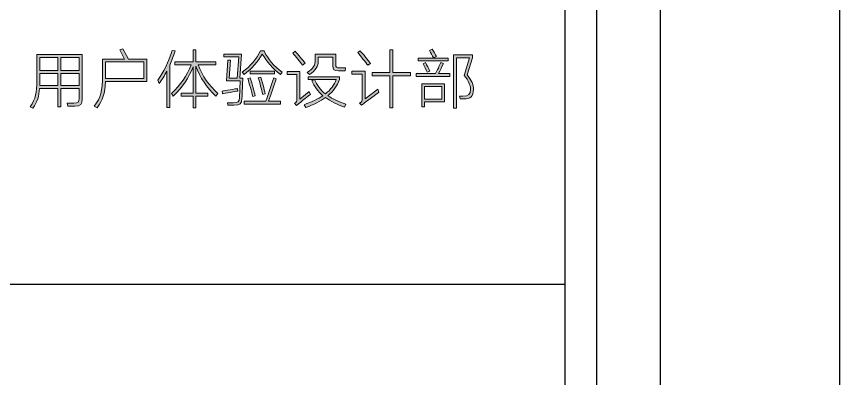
# Model space of a CAD drawing. Extents: x 96704 to 336282, y 34580 to 122302.
# Drawn here: x 131908 to 134730, y 48560 to 49801 of the extents above; entities that cross this region are included whole.
import ezdxf

# ---------------------------------------------------------------- set-up
doc = ezdxf.new("R2010")
doc.units = 0
doc.header["$LTSCALE"] = 1000
doc.header["$MEASUREMENT"] = 0
doc.layers.add('_U+56FE_U+5C42 1', color=7, linetype='Continuous')

# ---------------------------------------------------------------- blocks, each defined once
blk = doc.blocks.new('block 3')
at = {"layer": '_U+56FE_U+5C42 1'}
h = blk.add_hatch(color=251, dxfattribs=at)
h.dxf.hatch_style = 2
edge = h.paths.add_edge_path()
edge.add_spline(control_points=[(89.72, -160.53), (89.72, -160.53), (92, -160.53), (92, -160.53), (92, -160.53), (92, -163.29), (92, -163.29), (92, -163.29), (86.89, -163.29), (86.89, -163.29), (86.83, -164.83), (86.58, -165.54), (85.88, -166.56), (85.88, -166.56), (85.51, -166.36), (85.51, -166.36), (86.33, -165.24), (86.52, -164.54), (86.52, -162.49), (86.52, -162.49), (86.52, -160.53), (86.52, -160.53), (86.52, -160.53), (89.26, -160.53), (89.26, -160.53), (89.26, -160.53), (88.66, -159.41), (88.66, -159.41), (88.66, -159.41), (89.06, -159.28), (89.06, -159.28), (89.06, -159.28), (89.72, -160.53), (89.72, -160.53)], knot_values=[0, 0, 0, 0, 1, 1, 1, 2, 2, 2, 3, 3, 3, 4, 4, 4, 5, 5, 5, 6, 6, 6, 7, 7, 7, 8, 8, 8, 9, 9, 9, 10, 10, 10, 11, 11, 11, 11], degree=3, periodic=0)
edge = h.paths.add_edge_path()
edge.add_spline(control_points=[(86.9, -162.92), (86.9, -162.92), (91.62, -162.92), (91.62, -162.92), (91.62, -162.92), (91.62, -160.88), (91.62, -160.88), (91.62, -160.88), (86.9, -160.88), (86.9, -160.88), (86.9, -160.88), (86.9, -162.41), (86.9, -162.41), (86.9, -162.6), (86.9, -162.76), (86.9, -162.92)], knot_values=[0, 0, 0, 0, 1, 1, 1, 2, 2, 2, 3, 3, 3, 4, 4, 4, 5, 5, 5, 5], degree=3, periodic=0)
h = blk.add_hatch(color=251, dxfattribs=at)
h.dxf.hatch_style = 2
edge = h.paths.add_edge_path()
edge.add_spline(control_points=[(94.47, -162.05), (94.18, -162.6), (93.86, -163.11), (93.52, -163.54), (93.52, -163.54), (93.36, -163.13), (93.36, -163.13), (94.04, -162.23), (94.71, -160.85), (95.12, -159.48), (95.12, -159.48), (95.49, -159.54), (95.49, -159.54), (95.31, -160.15), (95.1, -160.75), (94.84, -161.31), (94.84, -161.31), (94.84, -166.53), (94.84, -166.53), (94.84, -166.53), (94.47, -166.53), (94.47, -166.53), (94.47, -166.53), (94.47, -162.05), (94.47, -162.05)], knot_values=[0, 0, 0, 0, 1, 1, 1, 2, 2, 2, 3, 3, 3, 4, 4, 4, 5, 5, 5, 6, 6, 6, 7, 7, 7, 8, 8, 8, 8], degree=3, periodic=0)
edge = h.paths.add_edge_path()
edge.add_spline(control_points=[(97.71, -165.11), (97.71, -165.11), (96.23, -165.11), (96.23, -165.11), (96.23, -165.11), (96.23, -164.76), (96.23, -164.76), (96.23, -164.76), (97.71, -164.76), (97.71, -164.76), (97.71, -164.76), (97.71, -161.48), (97.71, -161.48), (97.2, -162.84), (96.44, -163.98), (95.27, -165.12), (95.27, -165.12), (95.05, -164.79), (95.05, -164.79), (96.19, -163.73), (96.94, -162.61), (97.47, -161.25), (97.47, -161.25), (95.46, -161.25), (95.46, -161.25), (95.46, -161.25), (95.46, -160.88), (95.46, -160.88), (95.46, -160.88), (97.71, -160.88), (97.71, -160.88), (97.71, -160.88), (97.71, -159.41), (97.71, -159.41), (97.71, -159.41), (98.08, -159.41), (98.08, -159.41), (98.08, -159.41), (98.08, -160.88), (98.08, -160.88), (98.08, -160.88), (100.51, -160.88), (100.51, -160.88), (100.51, -160.88), (100.51, -161.25), (100.51, -161.25), (100.51, -161.25), (98.33, -161.25), (98.33, -161.25), (98.85, -162.61), (99.71, -163.83), (100.79, -164.77), (100.79, -164.77), (100.51, -165.11), (100.51, -165.11), (99.43, -164.11), (98.57, -162.78), (98.08, -161.41), (98.08, -161.41), (98.08, -164.76), (98.08, -164.76), (98.08, -164.76), (99.54, -164.76), (99.54, -164.76), (99.54, -164.76), (99.54, -165.11), (99.54, -165.11), (99.54, -165.11), (98.08, -165.11), (98.08, -165.11), (98.08, -165.11), (98.08, -166.58), (98.08, -166.58), (98.08, -166.58), (97.71, -166.58), (97.71, -166.58), (97.71, -166.58), (97.71, -165.11), (97.71, -165.11)], knot_values=[0, 0, 0, 0, 1, 1, 1, 2, 2, 2, 3, 3, 3, 4, 4, 4, 5, 5, 5, 6, 6, 6, 7, 7, 7, 8, 8, 8, 9, 9, 9, 10, 10, 10, 11, 11, 11, 12, 12, 12, 13, 13, 13, 14, 14, 14, 15, 15, 15, 16, 16, 16, 17, 17, 17, 18, 18, 18, 19, 19, 19, 20, 20, 20, 21, 21, 21, 22, 22, 22, 23, 23, 23, 24, 24, 24, 25, 25, 25, 26, 26, 26, 26], degree=3, periodic=0)
h = blk.add_hatch(color=251, dxfattribs=at)
h.dxf.hatch_style = 2
edge = h.paths.add_edge_path()
edge.add_spline(control_points=[(101.34, -164.82), (101.34, -164.82), (101.32, -164.49), (101.32, -164.49), (101.56, -164.45), (103.02, -164.21), (103.22, -164.17), (103.22, -164.17), (103.23, -164.49), (103.23, -164.49), (103.06, -164.52), (101.57, -164.78), (101.34, -164.82)], knot_values=[0, 0, 0, 0, 1, 1, 1, 2, 2, 2, 3, 3, 3, 4, 4, 4, 4], degree=3, periodic=0)
edge = h.paths.add_edge_path()
edge.add_spline(control_points=[(102.68, -165.94), (103.28, -165.94), (103.43, -165.82), (103.44, -165.31), (103.44, -165.31), (103.53, -163.22), (103.53, -163.22), (103.53, -163.22), (101.85, -163.22), (101.85, -163.22), (101.85, -163.22), (102.03, -160.68), (102.03, -160.68), (102.03, -160.68), (102.35, -160.68), (102.35, -160.68), (102.35, -160.68), (102.19, -162.91), (102.19, -162.91), (102.19, -162.91), (103.18, -162.91), (103.18, -162.91), (103.18, -162.91), (103.37, -160.25), (103.37, -160.25), (103.37, -160.25), (101.5, -160.25), (101.5, -160.25), (101.5, -160.25), (101.5, -159.92), (101.5, -159.92), (101.5, -159.92), (103.7, -159.92), (103.7, -159.92), (103.7, -159.92), (103.51, -162.91), (103.51, -162.91), (103.51, -162.91), (103.86, -162.91), (103.86, -162.91), (103.84, -163.5), (103.8, -164.65), (103.76, -165.42), (103.73, -166.08), (103.52, -166.24), (102.77, -166.24), (102.77, -166.24), (102.01, -166.24), (102.01, -166.24), (102.01, -166.24), (101.96, -165.94), (101.96, -165.94), (101.96, -165.94), (102.68, -165.94), (102.68, -165.94)], knot_values=[0, 0, 0, 0, 1, 1, 1, 2, 2, 2, 3, 3, 3, 4, 4, 4, 5, 5, 5, 6, 6, 6, 7, 7, 7, 8, 8, 8, 9, 9, 9, 10, 10, 10, 11, 11, 11, 12, 12, 12, 13, 13, 13, 14, 14, 14, 15, 15, 15, 16, 16, 16, 17, 17, 17, 18, 18, 18, 18], degree=3, periodic=0)
edge = h.paths.add_edge_path()
edge.add_spline(control_points=[(106.27, -159.92), (105.72, -160.86), (105.01, -161.69), (104.02, -162.43), (104.02, -162.43), (103.8, -162.15), (103.8, -162.15), (104.82, -161.39), (105.56, -160.52), (106.05, -159.54), (106.05, -159.54), (106.49, -159.54), (106.49, -159.54), (106.98, -160.56), (107.73, -161.42), (108.73, -162.15), (108.73, -162.15), (108.51, -162.43), (108.51, -162.43), (107.53, -161.7), (106.82, -160.87), (106.27, -159.92)], knot_values=[0, 0, 0, 0, 1, 1, 1, 2, 2, 2, 3, 3, 3, 4, 4, 4, 5, 5, 5, 6, 6, 6, 7, 7, 7, 7], degree=3, periodic=0)
edge = h.paths.add_edge_path()
edge.add_spline(control_points=[(107.05, -165.73), (107.05, -165.73), (108.51, -165.73), (108.51, -165.73), (108.51, -165.73), (108.51, -166.09), (108.51, -166.09), (108.51, -166.09), (104.02, -166.09), (104.02, -166.09), (104.02, -166.09), (104.02, -165.73), (104.02, -165.73), (104.02, -165.73), (106.71, -165.73), (106.71, -165.73), (107.02, -164.91), (107.43, -163.69), (107.68, -162.86), (107.68, -162.86), (107.99, -162.96), (107.99, -162.96), (107.74, -163.72), (107.34, -164.95), (107.05, -165.73)], knot_values=[0, 0, 0, 0, 1, 1, 1, 2, 2, 2, 3, 3, 3, 4, 4, 4, 5, 5, 5, 6, 6, 6, 7, 7, 7, 8, 8, 8, 8], degree=3, periodic=0)
edge = h.paths.add_edge_path()
edge.add_spline(control_points=[(104.48, -162.95), (104.48, -162.95), (104.77, -162.86), (104.77, -162.86), (104.94, -163.41), (105.26, -164.5), (105.4, -165.08), (105.4, -165.08), (105.1, -165.17), (105.1, -165.17), (104.95, -164.58), (104.64, -163.49), (104.48, -162.95)], knot_values=[0, 0, 0, 0, 1, 1, 1, 2, 2, 2, 3, 3, 3, 4, 4, 4, 4], degree=3, periodic=0)
h.paths.add_polyline_path([(104.77, -162.37), (104.77, -162.02), (107.77, -162.02), (107.77, -162.37)])
edge = h.paths.add_edge_path()
edge.add_spline(control_points=[(105.77, -162.86), (105.77, -162.86), (106.08, -162.78), (106.08, -162.78), (106.24, -163.27), (106.51, -164.28), (106.63, -164.82), (106.63, -164.82), (106.33, -164.9), (106.33, -164.9), (106.2, -164.36), (105.94, -163.37), (105.77, -162.86)], knot_values=[0, 0, 0, 0, 1, 1, 1, 2, 2, 2, 3, 3, 3, 4, 4, 4, 4], degree=3, periodic=0)
h = blk.add_hatch(color=251, dxfattribs=at)
h.dxf.hatch_style = 2
edge = h.paths.add_edge_path()
edge.add_spline(control_points=[(110.49, -166.28), (110.49, -166.28), (110.24, -166), (110.24, -166), (110.54, -165.85), (110.54, -165.7), (110.54, -165.54), (110.54, -165.54), (110.54, -162.45), (110.54, -162.45), (110.54, -162.45), (109.34, -162.45), (109.34, -162.45), (109.34, -162.45), (109.34, -162.09), (109.34, -162.09), (109.34, -162.09), (110.92, -162.09), (110.92, -162.09), (110.92, -162.09), (110.92, -165.47), (110.92, -165.47), (110.92, -165.47), (112.07, -164.56), (112.07, -164.56), (112.07, -164.56), (112.23, -164.9), (112.23, -164.9), (112.05, -165.03), (111.18, -165.72), (110.49, -166.28)], knot_values=[0, 0, 0, 0, 1, 1, 1, 2, 2, 2, 3, 3, 3, 4, 4, 4, 5, 5, 5, 6, 6, 6, 7, 7, 7, 8, 8, 8, 9, 9, 9, 10, 10, 10, 10], degree=3, periodic=0)
edge = h.paths.add_edge_path()
edge.add_spline(control_points=[(110.04, -159.82), (110.04, -159.82), (110.34, -159.58), (110.34, -159.58), (110.65, -159.93), (111.26, -160.64), (111.57, -161.03), (111.57, -161.03), (111.24, -161.29), (111.24, -161.29), (110.95, -160.91), (110.35, -160.18), (110.04, -159.82)], knot_values=[0, 0, 0, 0, 1, 1, 1, 2, 2, 2, 3, 3, 3, 4, 4, 4, 4], degree=3, periodic=0)
edge = h.paths.add_edge_path()
edge.add_spline(control_points=[(115.81, -162.73), (115.81, -162.73), (115.81, -163.07), (115.81, -163.07), (115.53, -163.84), (115.07, -164.5), (114.38, -165.07), (114.95, -165.47), (115.68, -165.81), (116.59, -166.12), (116.59, -166.12), (116.43, -166.49), (116.43, -166.49), (115.48, -166.14), (114.71, -165.75), (114.08, -165.3), (113.45, -165.75), (112.65, -166.15), (111.65, -166.52), (111.65, -166.52), (111.44, -166.17), (111.44, -166.17), (112.4, -165.84), (113.17, -165.47), (113.77, -165.06), (113.14, -164.53), (112.69, -163.93), (112.38, -163.22), (112.38, -163.22), (112.63, -163.07), (112.63, -163.07), (112.63, -163.07), (111.93, -163.07), (111.93, -163.07), (111.93, -163.07), (111.93, -162.73), (111.93, -162.73), (111.93, -162.73), (115.81, -162.73), (115.81, -162.73)], knot_values=[0, 0, 0, 0, 1, 1, 1, 2, 2, 2, 3, 3, 3, 4, 4, 4, 5, 5, 5, 6, 6, 6, 7, 7, 7, 8, 8, 8, 9, 9, 9, 10, 10, 10, 11, 11, 11, 12, 12, 12, 13, 13, 13, 13], degree=3, periodic=0)
edge = h.paths.add_edge_path()
edge.add_spline(control_points=[(115.68, -161.98), (115.16, -162), (114.97, -161.86), (114.97, -161.37), (114.97, -161.37), (114.97, -160.29), (114.97, -160.29), (114.97, -160.29), (113.18, -160.29), (113.18, -160.29), (113.18, -160.29), (113.18, -160.83), (113.18, -160.83), (113.18, -161.4), (112.88, -161.95), (112.09, -162.45), (112.09, -162.45), (111.83, -162.18), (111.83, -162.18), (112.59, -161.69), (112.82, -161.27), (112.82, -160.67), (112.82, -160.67), (112.82, -159.95), (112.82, -159.95), (112.82, -159.95), (115.34, -159.95), (115.34, -159.95), (115.34, -159.95), (115.34, -161.21), (115.34, -161.21), (115.34, -161.56), (115.46, -161.63), (115.84, -161.63), (115.84, -161.63), (116.56, -161.63), (116.56, -161.63), (116.56, -161.63), (116.52, -161.98), (116.52, -161.98), (116.52, -161.98), (115.68, -161.98), (115.68, -161.98)], knot_values=[0, 0, 0, 0, 1, 1, 1, 2, 2, 2, 3, 3, 3, 4, 4, 4, 5, 5, 5, 6, 6, 6, 7, 7, 7, 8, 8, 8, 9, 9, 9, 10, 10, 10, 11, 11, 11, 12, 12, 12, 13, 13, 13, 14, 14, 14, 14], degree=3, periodic=0)
edge = h.paths.add_edge_path()
edge.add_spline(control_points=[(114.07, -164.84), (114.73, -164.33), (115.15, -163.74), (115.4, -163.07), (115.4, -163.07), (112.72, -163.07), (112.72, -163.07), (113.03, -163.77), (113.46, -164.35), (114.07, -164.84)], knot_values=[0, 0, 0, 0, 1, 1, 1, 2, 2, 2, 3, 3, 3, 3], degree=3, periodic=0)
h = blk.add_hatch(color=251, dxfattribs=at)
h.dxf.hatch_style = 2
edge = h.paths.add_edge_path()
edge.add_spline(control_points=[(118.53, -166.25), (118.53, -166.25), (118.29, -165.98), (118.29, -165.98), (118.6, -165.82), (118.6, -165.68), (118.6, -165.51), (118.6, -165.51), (118.6, -162.4), (118.6, -162.4), (118.6, -162.4), (117.32, -162.4), (117.32, -162.4), (117.32, -162.4), (117.32, -162.02), (117.32, -162.02), (117.32, -162.02), (118.98, -162.02), (118.98, -162.02), (118.98, -162.02), (118.98, -165.45), (118.98, -165.45), (118.98, -165.45), (120.54, -164.27), (120.54, -164.27), (120.54, -164.27), (120.67, -164.64), (120.67, -164.64), (120.42, -164.82), (119.3, -165.62), (118.53, -166.25)], knot_values=[0, 0, 0, 0, 1, 1, 1, 2, 2, 2, 3, 3, 3, 4, 4, 4, 5, 5, 5, 6, 6, 6, 7, 7, 7, 8, 8, 8, 9, 9, 9, 10, 10, 10, 10], degree=3, periodic=0)
edge = h.paths.add_edge_path()
edge.add_spline(control_points=[(118.07, -159.74), (118.07, -159.74), (118.37, -159.51), (118.37, -159.51), (118.7, -159.89), (119.34, -160.69), (119.64, -161.07), (119.64, -161.07), (119.32, -161.31), (119.32, -161.31), (119.03, -160.95), (118.4, -160.13), (118.07, -159.74)], knot_values=[0, 0, 0, 0, 1, 1, 1, 2, 2, 2, 3, 3, 3, 4, 4, 4, 4], degree=3, periodic=0)
h.paths.add_polyline_path([(122.02, -162.59), (119.84, -162.59), (119.84, -162.21), (122.02, -162.21), (122.02, -159.41), (122.4, -159.41), (122.4, -162.21), (124.6, -162.21), (124.6, -162.59), (122.4, -162.59), (122.4, -166.56), (122.02, -166.56)])
h = blk.add_hatch(color=251, dxfattribs=at)
h.dxf.hatch_style = 2
edge = h.paths.add_edge_path()
edge.add_spline(control_points=[(128.06, -162.32), (128.06, -162.32), (129.46, -162.32), (129.46, -162.32), (129.46, -162.32), (129.46, -162.68), (129.46, -162.68), (129.46, -162.68), (125.29, -162.68), (125.29, -162.68), (125.29, -162.68), (125.29, -162.32), (125.29, -162.32), (125.29, -162.32), (127.68, -162.32), (127.68, -162.32), (127.91, -161.9), (128.15, -161.39), (128.32, -160.98), (128.32, -160.98), (128.64, -161.09), (128.64, -161.09), (128.48, -161.48), (128.27, -161.92), (128.06, -162.32)], knot_values=[0, 0, 0, 0, 1, 1, 1, 2, 2, 2, 3, 3, 3, 4, 4, 4, 5, 5, 5, 6, 6, 6, 7, 7, 7, 8, 8, 8, 8], degree=3, periodic=0)
h.paths.add_polyline_path([(125.52, -160.75), (125.52, -160.41), (129.25, -160.41), (129.25, -160.75)])
h.paths.add_polyline_path([(125.97, -163.6), (128.8, -163.6), (128.8, -165.84), (126.32, -165.84), (126.32, -166.43), (125.97, -166.43)])
edge = h.paths.add_edge_path()
edge.add_spline(control_points=[(126.13, -161.12), (126.13, -161.12), (126.44, -160.98), (126.44, -160.98), (126.63, -161.31), (126.8, -161.66), (126.98, -162.04), (126.98, -162.04), (126.65, -162.17), (126.65, -162.17), (126.49, -161.8), (126.33, -161.46), (126.13, -161.12)], knot_values=[0, 0, 0, 0, 1, 1, 1, 2, 2, 2, 3, 3, 3, 4, 4, 4, 4], degree=3, periodic=0)
h.paths.add_polyline_path([(126.32, -165.49), (128.44, -165.49), (128.44, -163.94), (126.32, -163.94)])
edge = h.paths.add_edge_path()
edge.add_spline(control_points=[(126.92, -159.48), (126.92, -159.48), (127.27, -159.32), (127.27, -159.32), (127.46, -159.63), (127.62, -159.9), (127.78, -160.24), (127.78, -160.24), (127.42, -160.4), (127.42, -160.4), (127.28, -160.08), (127.12, -159.8), (126.92, -159.48)], knot_values=[0, 0, 0, 0, 1, 1, 1, 2, 2, 2, 3, 3, 3, 4, 4, 4, 4], degree=3, periodic=0)
edge = h.paths.add_edge_path()
edge.add_spline(control_points=[(129.91, -160.01), (129.91, -160.01), (132.25, -160.01), (132.25, -160.01), (132.25, -160.01), (132.25, -160.37), (132.25, -160.37), (132.25, -160.37), (131.58, -162.5), (131.58, -162.5), (132.15, -163.22), (132.36, -163.71), (132.36, -164.3), (132.36, -165.13), (132.03, -165.46), (131.17, -165.46), (131.17, -165.46), (130.71, -165.46), (130.71, -165.46), (130.71, -165.46), (130.63, -165.11), (130.63, -165.11), (130.63, -165.11), (131.06, -165.11), (131.06, -165.11), (131.74, -165.11), (131.99, -164.88), (131.99, -164.25), (131.99, -163.73), (131.77, -163.23), (131.21, -162.57), (131.21, -162.57), (131.86, -160.37), (131.86, -160.37), (131.86, -160.37), (130.28, -160.37), (130.28, -160.37), (130.28, -160.37), (130.28, -166.59), (130.28, -166.59), (130.28, -166.59), (129.91, -166.59), (129.91, -166.59), (129.91, -166.59), (129.91, -160.01), (129.91, -160.01)], knot_values=[0, 0, 0, 0, 1, 1, 1, 2, 2, 2, 3, 3, 3, 4, 4, 4, 5, 5, 5, 6, 6, 6, 7, 7, 7, 8, 8, 8, 9, 9, 9, 10, 10, 10, 11, 11, 11, 12, 12, 12, 13, 13, 13, 14, 14, 14, 15, 15, 15, 15], degree=3, periodic=0)
h = blk.add_hatch(color=251, dxfattribs=at)
h.dxf.hatch_style = 2
edge = h.paths.add_edge_path()
edge.add_spline(control_points=[(83, -165.97), (83.54, -165.97), (83.64, -165.85), (83.64, -165.39), (83.64, -165.39), (83.64, -164.17), (83.64, -164.17), (83.64, -164.17), (81.39, -164.17), (81.39, -164.17), (81.39, -164.17), (81.39, -166.43), (81.39, -166.43), (81.39, -166.43), (81.02, -166.43), (81.02, -166.43), (81.02, -166.43), (81.02, -164.17), (81.02, -164.17), (81.02, -164.17), (78.75, -164.17), (78.75, -164.17), (78.69, -165.15), (78.46, -165.75), (77.94, -166.61), (77.94, -166.61), (77.58, -166.43), (77.58, -166.43), (78.29, -165.35), (78.4, -164.82), (78.4, -163.1), (78.4, -163.1), (78.4, -159.99), (78.4, -159.99), (78.4, -159.99), (84.02, -159.99), (84.02, -159.99), (84.02, -159.99), (84.02, -165.51), (84.02, -165.51), (84.02, -166.15), (83.82, -166.34), (83.12, -166.34), (83.12, -166.34), (82.23, -166.34), (82.23, -166.34), (82.23, -166.34), (82.17, -165.97), (82.17, -165.97), (82.17, -165.97), (83, -165.97), (83, -165.97)], knot_values=[0, 0, 0, 0, 1, 1, 1, 2, 2, 2, 3, 3, 3, 4, 4, 4, 5, 5, 5, 6, 6, 6, 7, 7, 7, 8, 8, 8, 9, 9, 9, 10, 10, 10, 11, 11, 11, 12, 12, 12, 13, 13, 13, 14, 14, 14, 15, 15, 15, 16, 16, 16, 17, 17, 17, 17], degree=3, periodic=0)
edge = h.paths.add_edge_path()
edge.add_spline(control_points=[(78.78, -163.81), (78.78, -163.81), (81.02, -163.81), (81.02, -163.81), (81.02, -163.81), (81.02, -162.3), (81.02, -162.3), (81.02, -162.3), (78.78, -162.3), (78.78, -162.3), (78.78, -162.3), (78.78, -163.23), (78.78, -163.23), (78.78, -163.43), (78.78, -163.63), (78.78, -163.81)], knot_values=[0, 0, 0, 0, 1, 1, 1, 2, 2, 2, 3, 3, 3, 4, 4, 4, 5, 5, 5, 5], degree=3, periodic=0)
h.paths.add_polyline_path([(78.78, -161.94), (81.02, -161.94), (81.02, -160.36), (78.78, -160.36)])
h.paths.add_polyline_path([(81.39, -160.36), (81.39, -161.94), (83.64, -161.94), (83.64, -160.36)])
h.paths.add_polyline_path([(81.39, -163.81), (83.64, -163.81), (83.64, -162.3), (81.39, -162.3)])
at = {"layer": '_U+56FE_U+5C42 1', "lineweight": 0}
for points in [[(122.02, -162.59), (119.84, -162.59), (119.84, -162.21), (122.02, -162.21), (122.02, -159.41), (122.4, -159.41), (122.4, -162.21), (124.6, -162.21), (124.6, -162.59), (122.4, -162.59), (122.4, -166.56), (122.02, -166.56), (122.02, -162.59)], [(78.78, -161.94), (81.02, -161.94), (81.02, -160.36), (78.78, -160.36), (78.78, -161.94)], [(81.39, -160.36), (81.39, -161.94), (83.64, -161.94), (83.64, -160.36), (81.39, -160.36)], [(125.52, -160.75), (125.52, -160.41), (129.25, -160.41), (129.25, -160.75), (125.52, -160.75)], [(81.39, -163.81), (83.64, -163.81), (83.64, -162.3), (81.39, -162.3), (81.39, -163.81)], [(104.77, -162.37), (104.77, -162.02), (107.77, -162.02), (107.77, -162.37), (104.77, -162.37)], [(125.97, -163.6), (128.8, -163.6), (128.8, -165.84), (126.32, -165.84), (126.32, -166.43), (125.97, -166.43), (125.97, -163.6)], [(126.32, -165.49), (128.44, -165.49), (128.44, -163.94), (126.32, -163.94), (126.32, -165.49)]]:
    blk.add_lwpolyline(points, dxfattribs=at)
for points, knots in [([(89.72, -160.53), (89.72, -160.53), (92, -160.53), (92, -160.53), (92, -160.53), (92, -163.29), (92, -163.29), (92, -163.29), (86.89, -163.29), (86.89, -163.29), (86.83, -164.83), (86.58, -165.54), (85.88, -166.56), (85.88, -166.56), (85.51, -166.36), (85.51, -166.36), (86.33, -165.24), (86.52, -164.54), (86.52, -162.49), (86.52, -162.49), (86.52, -160.53), (86.52, -160.53), (86.52, -160.53), (89.26, -160.53), (89.26, -160.53), (89.26, -160.53), (88.66, -159.41), (88.66, -159.41), (88.66, -159.41), (89.06, -159.28), (89.06, -159.28), (89.06, -159.28), (89.72, -160.53), (89.72, -160.53)], [0, 0, 0, 0, 1, 1, 1, 2, 2, 2, 3, 3, 3, 4, 4, 4, 5, 5, 5, 6, 6, 6, 7, 7, 7, 8, 8, 8, 9, 9, 9, 10, 10, 10, 11, 11, 11, 11]), ([(94.47, -162.05), (94.18, -162.6), (93.86, -163.11), (93.52, -163.54), (93.52, -163.54), (93.36, -163.13), (93.36, -163.13), (94.04, -162.23), (94.71, -160.85), (95.12, -159.48), (95.12, -159.48), (95.49, -159.54), (95.49, -159.54), (95.31, -160.15), (95.1, -160.75), (94.84, -161.31), (94.84, -161.31), (94.84, -166.53), (94.84, -166.53), (94.84, -166.53), (94.47, -166.53), (94.47, -166.53), (94.47, -166.53), (94.47, -162.05), (94.47, -162.05)], [0, 0, 0, 0, 1, 1, 1, 2, 2, 2, 3, 3, 3, 4, 4, 4, 5, 5, 5, 6, 6, 6, 7, 7, 7, 8, 8, 8, 8]), ([(97.71, -165.11), (97.71, -165.11), (96.23, -165.11), (96.23, -165.11), (96.23, -165.11), (96.23, -164.76), (96.23, -164.76), (96.23, -164.76), (97.71, -164.76), (97.71, -164.76), (97.71, -164.76), (97.71, -161.48), (97.71, -161.48), (97.2, -162.84), (96.44, -163.98), (95.27, -165.12), (95.27, -165.12), (95.05, -164.79), (95.05, -164.79), (96.19, -163.73), (96.94, -162.61), (97.47, -161.25), (97.47, -161.25), (95.46, -161.25), (95.46, -161.25), (95.46, -161.25), (95.46, -160.88), (95.46, -160.88), (95.46, -160.88), (97.71, -160.88), (97.71, -160.88), (97.71, -160.88), (97.71, -159.41), (97.71, -159.41), (97.71, -159.41), (98.08, -159.41), (98.08, -159.41), (98.08, -159.41), (98.08, -160.88), (98.08, -160.88), (98.08, -160.88), (100.51, -160.88), (100.51, -160.88), (100.51, -160.88), (100.51, -161.25), (100.51, -161.25), (100.51, -161.25), (98.33, -161.25), (98.33, -161.25), (98.85, -162.61), (99.71, -163.83), (100.79, -164.77), (100.79, -164.77), (100.51, -165.11), (100.51, -165.11), (99.43, -164.11), (98.57, -162.78), (98.08, -161.41), (98.08, -161.41), (98.08, -164.76), (98.08, -164.76), (98.08, -164.76), (99.54, -164.76), (99.54, -164.76), (99.54, -164.76), (99.54, -165.11), (99.54, -165.11), (99.54, -165.11), (98.08, -165.11), (98.08, -165.11), (98.08, -165.11), (98.08, -166.58), (98.08, -166.58), (98.08, -166.58), (97.71, -166.58), (97.71, -166.58), (97.71, -166.58), (97.71, -165.11), (97.71, -165.11)], [0, 0, 0, 0, 1, 1, 1, 2, 2, 2, 3, 3, 3, 4, 4, 4, 5, 5, 5, 6, 6, 6, 7, 7, 7, 8, 8, 8, 9, 9, 9, 10, 10, 10, 11, 11, 11, 12, 12, 12, 13, 13, 13, 14, 14, 14, 15, 15, 15, 16, 16, 16, 17, 17, 17, 18, 18, 18, 19, 19, 19, 20, 20, 20, 21, 21, 21, 22, 22, 22, 23, 23, 23, 24, 24, 24, 25, 25, 25, 26, 26, 26, 26]), ([(106.27, -159.92), (105.72, -160.86), (105.01, -161.69), (104.02, -162.43), (104.02, -162.43), (103.8, -162.15), (103.8, -162.15), (104.82, -161.39), (105.56, -160.52), (106.05, -159.54), (106.05, -159.54), (106.49, -159.54), (106.49, -159.54), (106.98, -160.56), (107.73, -161.42), (108.73, -162.15), (108.73, -162.15), (108.51, -162.43), (108.51, -162.43), (107.53, -161.7), (106.82, -160.87), (106.27, -159.92)], [0, 0, 0, 0, 1, 1, 1, 2, 2, 2, 3, 3, 3, 4, 4, 4, 5, 5, 5, 6, 6, 6, 7, 7, 7, 7]), ([(110.04, -159.82), (110.04, -159.82), (110.34, -159.58), (110.34, -159.58), (110.65, -159.93), (111.26, -160.64), (111.57, -161.03), (111.57, -161.03), (111.24, -161.29), (111.24, -161.29), (110.95, -160.91), (110.35, -160.18), (110.04, -159.82)], [0, 0, 0, 0, 1, 1, 1, 2, 2, 2, 3, 3, 3, 4, 4, 4, 4]), ([(118.07, -159.74), (118.07, -159.74), (118.37, -159.51), (118.37, -159.51), (118.7, -159.89), (119.34, -160.69), (119.64, -161.07), (119.64, -161.07), (119.32, -161.31), (119.32, -161.31), (119.03, -160.95), (118.4, -160.13), (118.07, -159.74)], [0, 0, 0, 0, 1, 1, 1, 2, 2, 2, 3, 3, 3, 4, 4, 4, 4]), ([(126.92, -159.48), (126.92, -159.48), (127.27, -159.32), (127.27, -159.32), (127.46, -159.63), (127.62, -159.9), (127.78, -160.24), (127.78, -160.24), (127.42, -160.4), (127.42, -160.4), (127.28, -160.08), (127.12, -159.8), (126.92, -159.48)], [0, 0, 0, 0, 1, 1, 1, 2, 2, 2, 3, 3, 3, 4, 4, 4, 4]), ([(83, -165.97), (83.54, -165.97), (83.64, -165.85), (83.64, -165.39), (83.64, -165.39), (83.64, -164.17), (83.64, -164.17), (83.64, -164.17), (81.39, -164.17), (81.39, -164.17), (81.39, -164.17), (81.39, -166.43), (81.39, -166.43), (81.39, -166.43), (81.02, -166.43), (81.02, -166.43), (81.02, -166.43), (81.02, -164.17), (81.02, -164.17), (81.02, -164.17), (78.75, -164.17), (78.75, -164.17), (78.69, -165.15), (78.46, -165.75), (77.94, -166.61), (77.94, -166.61), (77.58, -166.43), (77.58, -166.43), (78.29, -165.35), (78.4, -164.82), (78.4, -163.1), (78.4, -163.1), (78.4, -159.99), (78.4, -159.99), (78.4, -159.99), (84.02, -159.99), (84.02, -159.99), (84.02, -159.99), (84.02, -165.51), (84.02, -165.51), (84.02, -166.15), (83.82, -166.34), (83.12, -166.34), (83.12, -166.34), (82.23, -166.34), (82.23, -166.34), (82.23, -166.34), (82.17, -165.97), (82.17, -165.97), (82.17, -165.97), (83, -165.97), (83, -165.97)], [0, 0, 0, 0, 1, 1, 1, 2, 2, 2, 3, 3, 3, 4, 4, 4, 5, 5, 5, 6, 6, 6, 7, 7, 7, 8, 8, 8, 9, 9, 9, 10, 10, 10, 11, 11, 11, 12, 12, 12, 13, 13, 13, 14, 14, 14, 15, 15, 15, 16, 16, 16, 17, 17, 17, 17]), ([(102.68, -165.94), (103.28, -165.94), (103.43, -165.82), (103.44, -165.31), (103.44, -165.31), (103.53, -163.22), (103.53, -163.22), (103.53, -163.22), (101.85, -163.22), (101.85, -163.22), (101.85, -163.22), (102.03, -160.68), (102.03, -160.68), (102.03, -160.68), (102.35, -160.68), (102.35, -160.68), (102.35, -160.68), (102.19, -162.91), (102.19, -162.91), (102.19, -162.91), (103.18, -162.91), (103.18, -162.91), (103.18, -162.91), (103.37, -160.25), (103.37, -160.25), (103.37, -160.25), (101.5, -160.25), (101.5, -160.25), (101.5, -160.25), (101.5, -159.92), (101.5, -159.92), (101.5, -159.92), (103.7, -159.92), (103.7, -159.92), (103.7, -159.92), (103.51, -162.91), (103.51, -162.91), (103.51, -162.91), (103.86, -162.91), (103.86, -162.91), (103.84, -163.5), (103.8, -164.65), (103.76, -165.42), (103.73, -166.08), (103.52, -166.24), (102.77, -166.24), (102.77, -166.24), (102.01, -166.24), (102.01, -166.24), (102.01, -166.24), (101.96, -165.94), (101.96, -165.94), (101.96, -165.94), (102.68, -165.94), (102.68, -165.94)], [0, 0, 0, 0, 1, 1, 1, 2, 2, 2, 3, 3, 3, 4, 4, 4, 5, 5, 5, 6, 6, 6, 7, 7, 7, 8, 8, 8, 9, 9, 9, 10, 10, 10, 11, 11, 11, 12, 12, 12, 13, 13, 13, 14, 14, 14, 15, 15, 15, 16, 16, 16, 17, 17, 17, 18, 18, 18, 18]), ([(115.68, -161.98), (115.16, -162), (114.97, -161.86), (114.97, -161.37), (114.97, -161.37), (114.97, -160.29), (114.97, -160.29), (114.97, -160.29), (113.18, -160.29), (113.18, -160.29), (113.18, -160.29), (113.18, -160.83), (113.18, -160.83), (113.18, -161.4), (112.88, -161.95), (112.09, -162.45), (112.09, -162.45), (111.83, -162.18), (111.83, -162.18), (112.59, -161.69), (112.82, -161.27), (112.82, -160.67), (112.82, -160.67), (112.82, -159.95), (112.82, -159.95), (112.82, -159.95), (115.34, -159.95), (115.34, -159.95), (115.34, -159.95), (115.34, -161.21), (115.34, -161.21), (115.34, -161.56), (115.46, -161.63), (115.84, -161.63), (115.84, -161.63), (116.56, -161.63), (116.56, -161.63), (116.56, -161.63), (116.52, -161.98), (116.52, -161.98), (116.52, -161.98), (115.68, -161.98), (115.68, -161.98)], [0, 0, 0, 0, 1, 1, 1, 2, 2, 2, 3, 3, 3, 4, 4, 4, 5, 5, 5, 6, 6, 6, 7, 7, 7, 8, 8, 8, 9, 9, 9, 10, 10, 10, 11, 11, 11, 12, 12, 12, 13, 13, 13, 14, 14, 14, 14]), ([(129.91, -160.01), (129.91, -160.01), (132.25, -160.01), (132.25, -160.01), (132.25, -160.01), (132.25, -160.37), (132.25, -160.37), (132.25, -160.37), (131.58, -162.5), (131.58, -162.5), (132.15, -163.22), (132.36, -163.71), (132.36, -164.3), (132.36, -165.13), (132.03, -165.46), (131.17, -165.46), (131.17, -165.46), (130.71, -165.46), (130.71, -165.46), (130.71, -165.46), (130.63, -165.11), (130.63, -165.11), (130.63, -165.11), (131.06, -165.11), (131.06, -165.11), (131.74, -165.11), (131.99, -164.88), (131.99, -164.25), (131.99, -163.73), (131.77, -163.23), (131.21, -162.57), (131.21, -162.57), (131.86, -160.37), (131.86, -160.37), (131.86, -160.37), (130.28, -160.37), (130.28, -160.37), (130.28, -160.37), (130.28, -166.59), (130.28, -166.59), (130.28, -166.59), (129.91, -166.59), (129.91, -166.59), (129.91, -166.59), (129.91, -160.01), (129.91, -160.01)], [0, 0, 0, 0, 1, 1, 1, 2, 2, 2, 3, 3, 3, 4, 4, 4, 5, 5, 5, 6, 6, 6, 7, 7, 7, 8, 8, 8, 9, 9, 9, 10, 10, 10, 11, 11, 11, 12, 12, 12, 13, 13, 13, 14, 14, 14, 15, 15, 15, 15]), ([(86.9, -162.92), (86.9, -162.92), (91.62, -162.92), (91.62, -162.92), (91.62, -162.92), (91.62, -160.88), (91.62, -160.88), (91.62, -160.88), (86.9, -160.88), (86.9, -160.88), (86.9, -160.88), (86.9, -162.41), (86.9, -162.41), (86.9, -162.6), (86.9, -162.76), (86.9, -162.92)], [0, 0, 0, 0, 1, 1, 1, 2, 2, 2, 3, 3, 3, 4, 4, 4, 5, 5, 5, 5]), ([(128.06, -162.32), (128.06, -162.32), (129.46, -162.32), (129.46, -162.32), (129.46, -162.32), (129.46, -162.68), (129.46, -162.68), (129.46, -162.68), (125.29, -162.68), (125.29, -162.68), (125.29, -162.68), (125.29, -162.32), (125.29, -162.32), (125.29, -162.32), (127.68, -162.32), (127.68, -162.32), (127.91, -161.9), (128.15, -161.39), (128.32, -160.98), (128.32, -160.98), (128.64, -161.09), (128.64, -161.09), (128.48, -161.48), (128.27, -161.92), (128.06, -162.32)], [0, 0, 0, 0, 1, 1, 1, 2, 2, 2, 3, 3, 3, 4, 4, 4, 5, 5, 5, 6, 6, 6, 7, 7, 7, 8, 8, 8, 8]), ([(126.13, -161.12), (126.13, -161.12), (126.44, -160.98), (126.44, -160.98), (126.63, -161.31), (126.8, -161.66), (126.98, -162.04), (126.98, -162.04), (126.65, -162.17), (126.65, -162.17), (126.49, -161.8), (126.33, -161.46), (126.13, -161.12)], [0, 0, 0, 0, 1, 1, 1, 2, 2, 2, 3, 3, 3, 4, 4, 4, 4]), ([(78.78, -163.81), (78.78, -163.81), (81.02, -163.81), (81.02, -163.81), (81.02, -163.81), (81.02, -162.3), (81.02, -162.3), (81.02, -162.3), (78.78, -162.3), (78.78, -162.3), (78.78, -162.3), (78.78, -163.23), (78.78, -163.23), (78.78, -163.43), (78.78, -163.63), (78.78, -163.81)], [0, 0, 0, 0, 1, 1, 1, 2, 2, 2, 3, 3, 3, 4, 4, 4, 5, 5, 5, 5]), ([(110.49, -166.28), (110.49, -166.28), (110.24, -166), (110.24, -166), (110.54, -165.85), (110.54, -165.7), (110.54, -165.54), (110.54, -165.54), (110.54, -162.45), (110.54, -162.45), (110.54, -162.45), (109.34, -162.45), (109.34, -162.45), (109.34, -162.45), (109.34, -162.09), (109.34, -162.09), (109.34, -162.09), (110.92, -162.09), (110.92, -162.09), (110.92, -162.09), (110.92, -165.47), (110.92, -165.47), (110.92, -165.47), (112.07, -164.56), (112.07, -164.56), (112.07, -164.56), (112.23, -164.9), (112.23, -164.9), (112.05, -165.03), (111.18, -165.72), (110.49, -166.28)], [0, 0, 0, 0, 1, 1, 1, 2, 2, 2, 3, 3, 3, 4, 4, 4, 5, 5, 5, 6, 6, 6, 7, 7, 7, 8, 8, 8, 9, 9, 9, 10, 10, 10, 10]), ([(118.53, -166.25), (118.53, -166.25), (118.29, -165.98), (118.29, -165.98), (118.6, -165.82), (118.6, -165.68), (118.6, -165.51), (118.6, -165.51), (118.6, -162.4), (118.6, -162.4), (118.6, -162.4), (117.32, -162.4), (117.32, -162.4), (117.32, -162.4), (117.32, -162.02), (117.32, -162.02), (117.32, -162.02), (118.98, -162.02), (118.98, -162.02), (118.98, -162.02), (118.98, -165.45), (118.98, -165.45), (118.98, -165.45), (120.54, -164.27), (120.54, -164.27), (120.54, -164.27), (120.67, -164.64), (120.67, -164.64), (120.42, -164.82), (119.3, -165.62), (118.53, -166.25)], [0, 0, 0, 0, 1, 1, 1, 2, 2, 2, 3, 3, 3, 4, 4, 4, 5, 5, 5, 6, 6, 6, 7, 7, 7, 8, 8, 8, 9, 9, 9, 10, 10, 10, 10]), ([(107.05, -165.73), (107.05, -165.73), (108.51, -165.73), (108.51, -165.73), (108.51, -165.73), (108.51, -166.09), (108.51, -166.09), (108.51, -166.09), (104.02, -166.09), (104.02, -166.09), (104.02, -166.09), (104.02, -165.73), (104.02, -165.73), (104.02, -165.73), (106.71, -165.73), (106.71, -165.73), (107.02, -164.91), (107.43, -163.69), (107.68, -162.86), (107.68, -162.86), (107.99, -162.96), (107.99, -162.96), (107.74, -163.72), (107.34, -164.95), (107.05, -165.73)], [0, 0, 0, 0, 1, 1, 1, 2, 2, 2, 3, 3, 3, 4, 4, 4, 5, 5, 5, 6, 6, 6, 7, 7, 7, 8, 8, 8, 8]), ([(104.48, -162.95), (104.48, -162.95), (104.77, -162.86), (104.77, -162.86), (104.94, -163.41), (105.26, -164.5), (105.4, -165.08), (105.4, -165.08), (105.1, -165.17), (105.1, -165.17), (104.95, -164.58), (104.64, -163.49), (104.48, -162.95)], [0, 0, 0, 0, 1, 1, 1, 2, 2, 2, 3, 3, 3, 4, 4, 4, 4]), ([(105.77, -162.86), (105.77, -162.86), (106.08, -162.78), (106.08, -162.78), (106.24, -163.27), (106.51, -164.28), (106.63, -164.82), (106.63, -164.82), (106.33, -164.9), (106.33, -164.9), (106.2, -164.36), (105.94, -163.37), (105.77, -162.86)], [0, 0, 0, 0, 1, 1, 1, 2, 2, 2, 3, 3, 3, 4, 4, 4, 4]), ([(115.81, -162.73), (115.81, -162.73), (115.81, -163.07), (115.81, -163.07), (115.53, -163.84), (115.07, -164.5), (114.38, -165.07), (114.95, -165.47), (115.68, -165.81), (116.59, -166.12), (116.59, -166.12), (116.43, -166.49), (116.43, -166.49), (115.48, -166.14), (114.71, -165.75), (114.08, -165.3), (113.45, -165.75), (112.65, -166.15), (111.65, -166.52), (111.65, -166.52), (111.44, -166.17), (111.44, -166.17), (112.4, -165.84), (113.17, -165.47), (113.77, -165.06), (113.14, -164.53), (112.69, -163.93), (112.38, -163.22), (112.38, -163.22), (112.63, -163.07), (112.63, -163.07), (112.63, -163.07), (111.93, -163.07), (111.93, -163.07), (111.93, -163.07), (111.93, -162.73), (111.93, -162.73), (111.93, -162.73), (115.81, -162.73), (115.81, -162.73)], [0, 0, 0, 0, 1, 1, 1, 2, 2, 2, 3, 3, 3, 4, 4, 4, 5, 5, 5, 6, 6, 6, 7, 7, 7, 8, 8, 8, 9, 9, 9, 10, 10, 10, 11, 11, 11, 12, 12, 12, 13, 13, 13, 13]), ([(114.07, -164.84), (114.73, -164.33), (115.15, -163.74), (115.4, -163.07), (115.4, -163.07), (112.72, -163.07), (112.72, -163.07), (113.03, -163.77), (113.46, -164.35), (114.07, -164.84)], [0, 0, 0, 0, 1, 1, 1, 2, 2, 2, 3, 3, 3, 3]), ([(101.34, -164.82), (101.34, -164.82), (101.32, -164.49), (101.32, -164.49), (101.56, -164.45), (103.02, -164.21), (103.22, -164.17), (103.22, -164.17), (103.23, -164.49), (103.23, -164.49), (103.06, -164.52), (101.57, -164.78), (101.34, -164.82)], [0, 0, 0, 0, 1, 1, 1, 2, 2, 2, 3, 3, 3, 4, 4, 4, 4])]:
    blk.add_open_spline(points, degree=3, knots=knots, dxfattribs=at)

msp = doc.modelspace()

# ---------------------------------------------------------------- linework, layer by layer
at = {"color": 251}
msp.add_line((133898.1, 40827.7), (133898.1, 51640.2), dxfattribs=at)
for p, q in [((133789.2, 40936.6), (133789.2, 51531.3)), ((131611.3, 48883.7), (133789.2, 48883.7))]:
    msp.add_line(p, q)
for points in [[(116645.6, 54662.2), (134730.3, 54662.2), (134730.3, 34580.2), (116645.6, 34580.2)], [(118207.9, 40609.9), (134115.8, 40609.9), (134115.8, 51858), (118207.9, 51858)]]:
    msp.add_lwpolyline(points, close=True)

# ---------------------------------------------------------------- block references
at = {"layer": '_U+56FE_U+5C42 1', "xscale": 27.75538442231212, "yscale": 27.75538442231212, "zscale": 27.75538442231212}
msp.add_blockref('block 3', (129801.2, 54111.2), dxfattribs=at)

doc.saveas('drawing.dxf')
